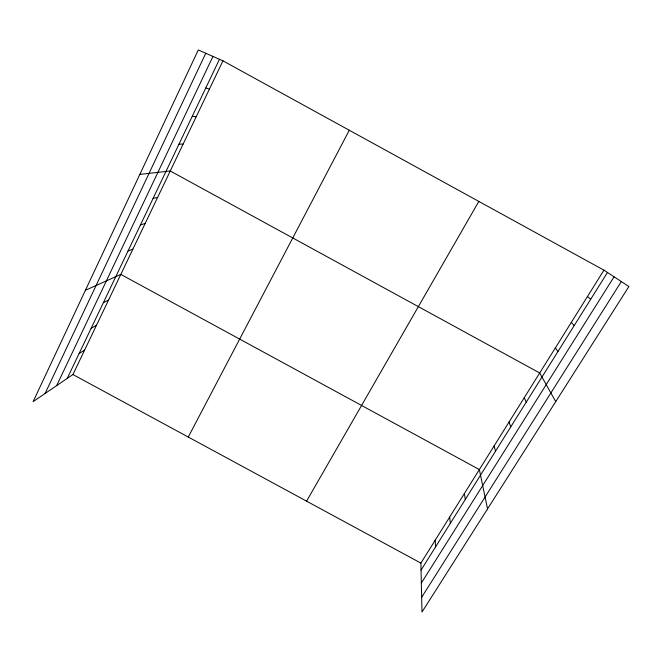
<?xml version="1.0" encoding="UTF-8"?>
<svg xmlns="http://www.w3.org/2000/svg" width="662" height="662" viewBox="0 0 662 662"><rect width="100%" height="100%" fill="white"/><g stroke="black" fill="none" stroke-linecap="round" stroke-linejoin="round"><path stroke-width="0.99" d="M45.09 393.485L205.766 53.258M56.675 385.598L212.949 56.427M67.243 378.407L219.461 59.29M72.928 374.535L222.945 60.83L198.286 49.956L33.1 401.652L72.928 374.535L420.891 563.105L421.984 612.044L628.9 286.522L603.943 270.154L222.945 60.83M188.265 437.036L349.288 130.24M306.572 501.151L478.825 201.413M420.891 563.105L603.943 270.154M421.049 570.098L607.476 272.471M421.338 583.081L614.063 276.79M421.653 597.314L621.328 281.557M79.092 353.566L84.62 350.082M91.124 328.335L96.495 325.249M103.346 302.708L108.56 300.018M85.406 290.287L120.807 274.399L479.346 469.557L487.546 508.904M128.023 250.981L132.888 249.144M140.468 224.898L145.152 223.499M153.104 198.393L157.614 197.45M139.839 174.396L170.266 170.986L539.696 372.979L555.732 401.635M179.005 144.109L183.117 144.101M192.27 116.297L196.184 116.793M205.75 88.029L209.457 89.039M587.492 296.485L590.694 299.257M571.306 322.386L574.194 325.605M555.377 347.881L557.95 351.539M524.254 397.688L526.24 402.157M509.053 422.017L510.758 426.874M494.084 445.965L495.515 451.203M464.393 493.488L465.295 499.454M449.672 517.055L450.317 523.369M435.166 540.258L435.571 546.911"/></g></svg>
